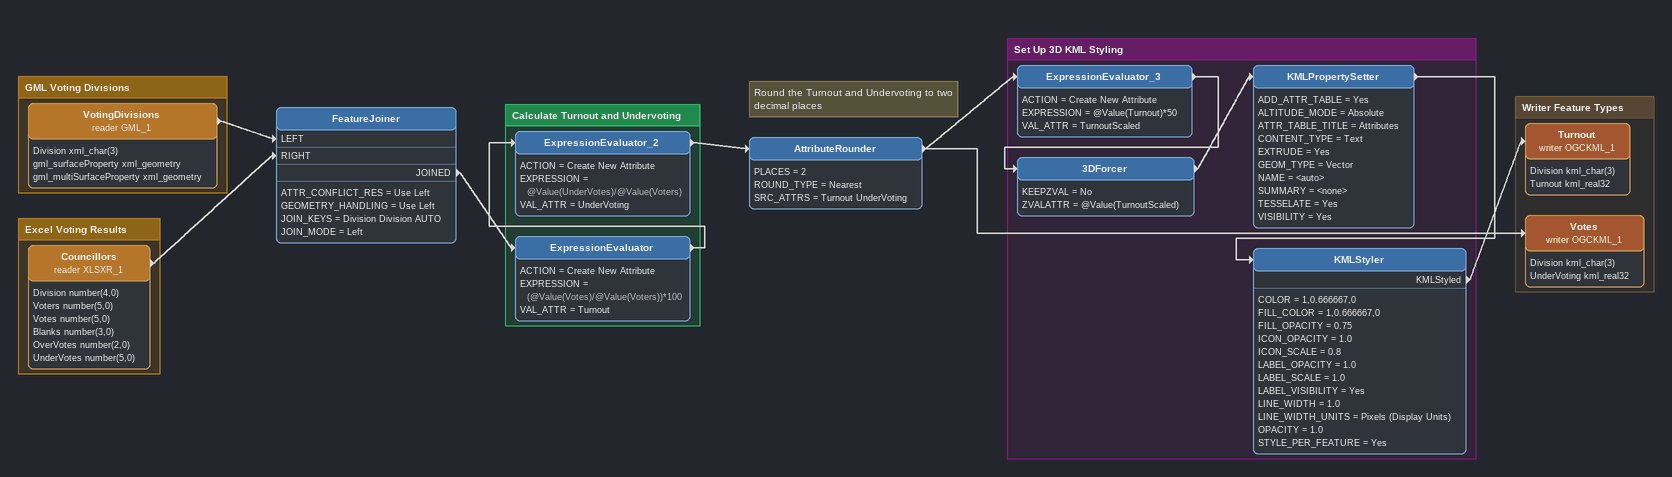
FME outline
FeatureJoiner
    ATTR_CONFLICT_RES = Use Left
    GEOMETRY_HANDLING = Use Left
    JOIN_KEYS = Division Division AUTO
    JOIN_MODE = Left
    JOINED -> ExpressionEvaluator
Note: Round the Turnout and Undervoting to two decimal places
AttributeRounder
    PLACES = 2
    ROUND_TYPE = Nearest
    SRC_ATTRS = Turnout UnderVoting
    -> ExpressionEvaluator_3
    -> Votes (writer OGCKML_1)

Bookmark: GML Voting Divisions
VotingDivisions (reader GML_1)
    attributes: Division xml_char(3), gml_surfaceProperty xml_geometry, gml_multiSurfaceProperty xml_geometry
    -> FeatureJoiner [LEFT]

Bookmark: Excel Voting Results
Councillors (reader XLSXR_1)
    attributes: Division number(4,0), Voters number(5,0), Votes number(5,0), Blanks number(3,0), OverVotes number(2,0), UnderVotes number(5,0)
    -> FeatureJoiner [RIGHT]

Bookmark: Calculate Turnout and Undervoting
ExpressionEvaluator
    ACTION = Create New Attribute
    EXPRESSION = (@Value(Votes)/@Value(Voters))*100
    VAL_ATTR = Turnout
    -> ExpressionEvaluator_2
ExpressionEvaluator_2
    ACTION = Create New Attribute
    EXPRESSION = @Value(UnderVotes)/@Value(Voters)
    VAL_ATTR = UnderVoting
    -> AttributeRounder

Bookmark: Set Up 3D KML Styling
ExpressionEvaluator_3
    ACTION = Create New Attribute
    EXPRESSION = @Value(Turnout)*50
    VAL_ATTR = TurnoutScaled
    -> 3DForcer
3DForcer
    KEEPZVAL = No
    ZVALATTR = @Value(TurnoutScaled)
    -> KMLPropertySetter
KMLPropertySetter
    ADD_ATTR_TABLE = Yes
    ALTITUDE_MODE = Absolute
    ATTR_TABLE_TITLE = Attributes
    CONTENT_TYPE = Text
    EXTRUDE = Yes
    GEOM_TYPE = Vector
    NAME = <auto>
    SUMMARY = <none>
    TESSELATE = Yes
    VISIBILITY = Yes
    -> KMLStyler
KMLStyler
    COLOR = 1,0.666667,0
    FILL_COLOR = 1,0.666667,0
    FILL_OPACITY = 0.75
    ICON_OPACITY = 1.0
    ICON_SCALE = 0.8
    LABEL_OPACITY = 1.0
    LABEL_SCALE = 1.0
    LABEL_VISIBILITY = Yes
    LINE_WIDTH = 1.0
    LINE_WIDTH_UNITS = Pixels (Display Units)
    OPACITY = 1.0
    STYLE_PER_FEATURE = Yes
    KMLStyled -> Turnout (writer OGCKML_1)

Bookmark: Writer Feature Types
Turnout (writer OGCKML_1)
    attributes: Division kml_char(3), Turnout kml_real32
Votes (writer OGCKML_1)
    attributes: Division kml_char(3), UnderVoting kml_real32
